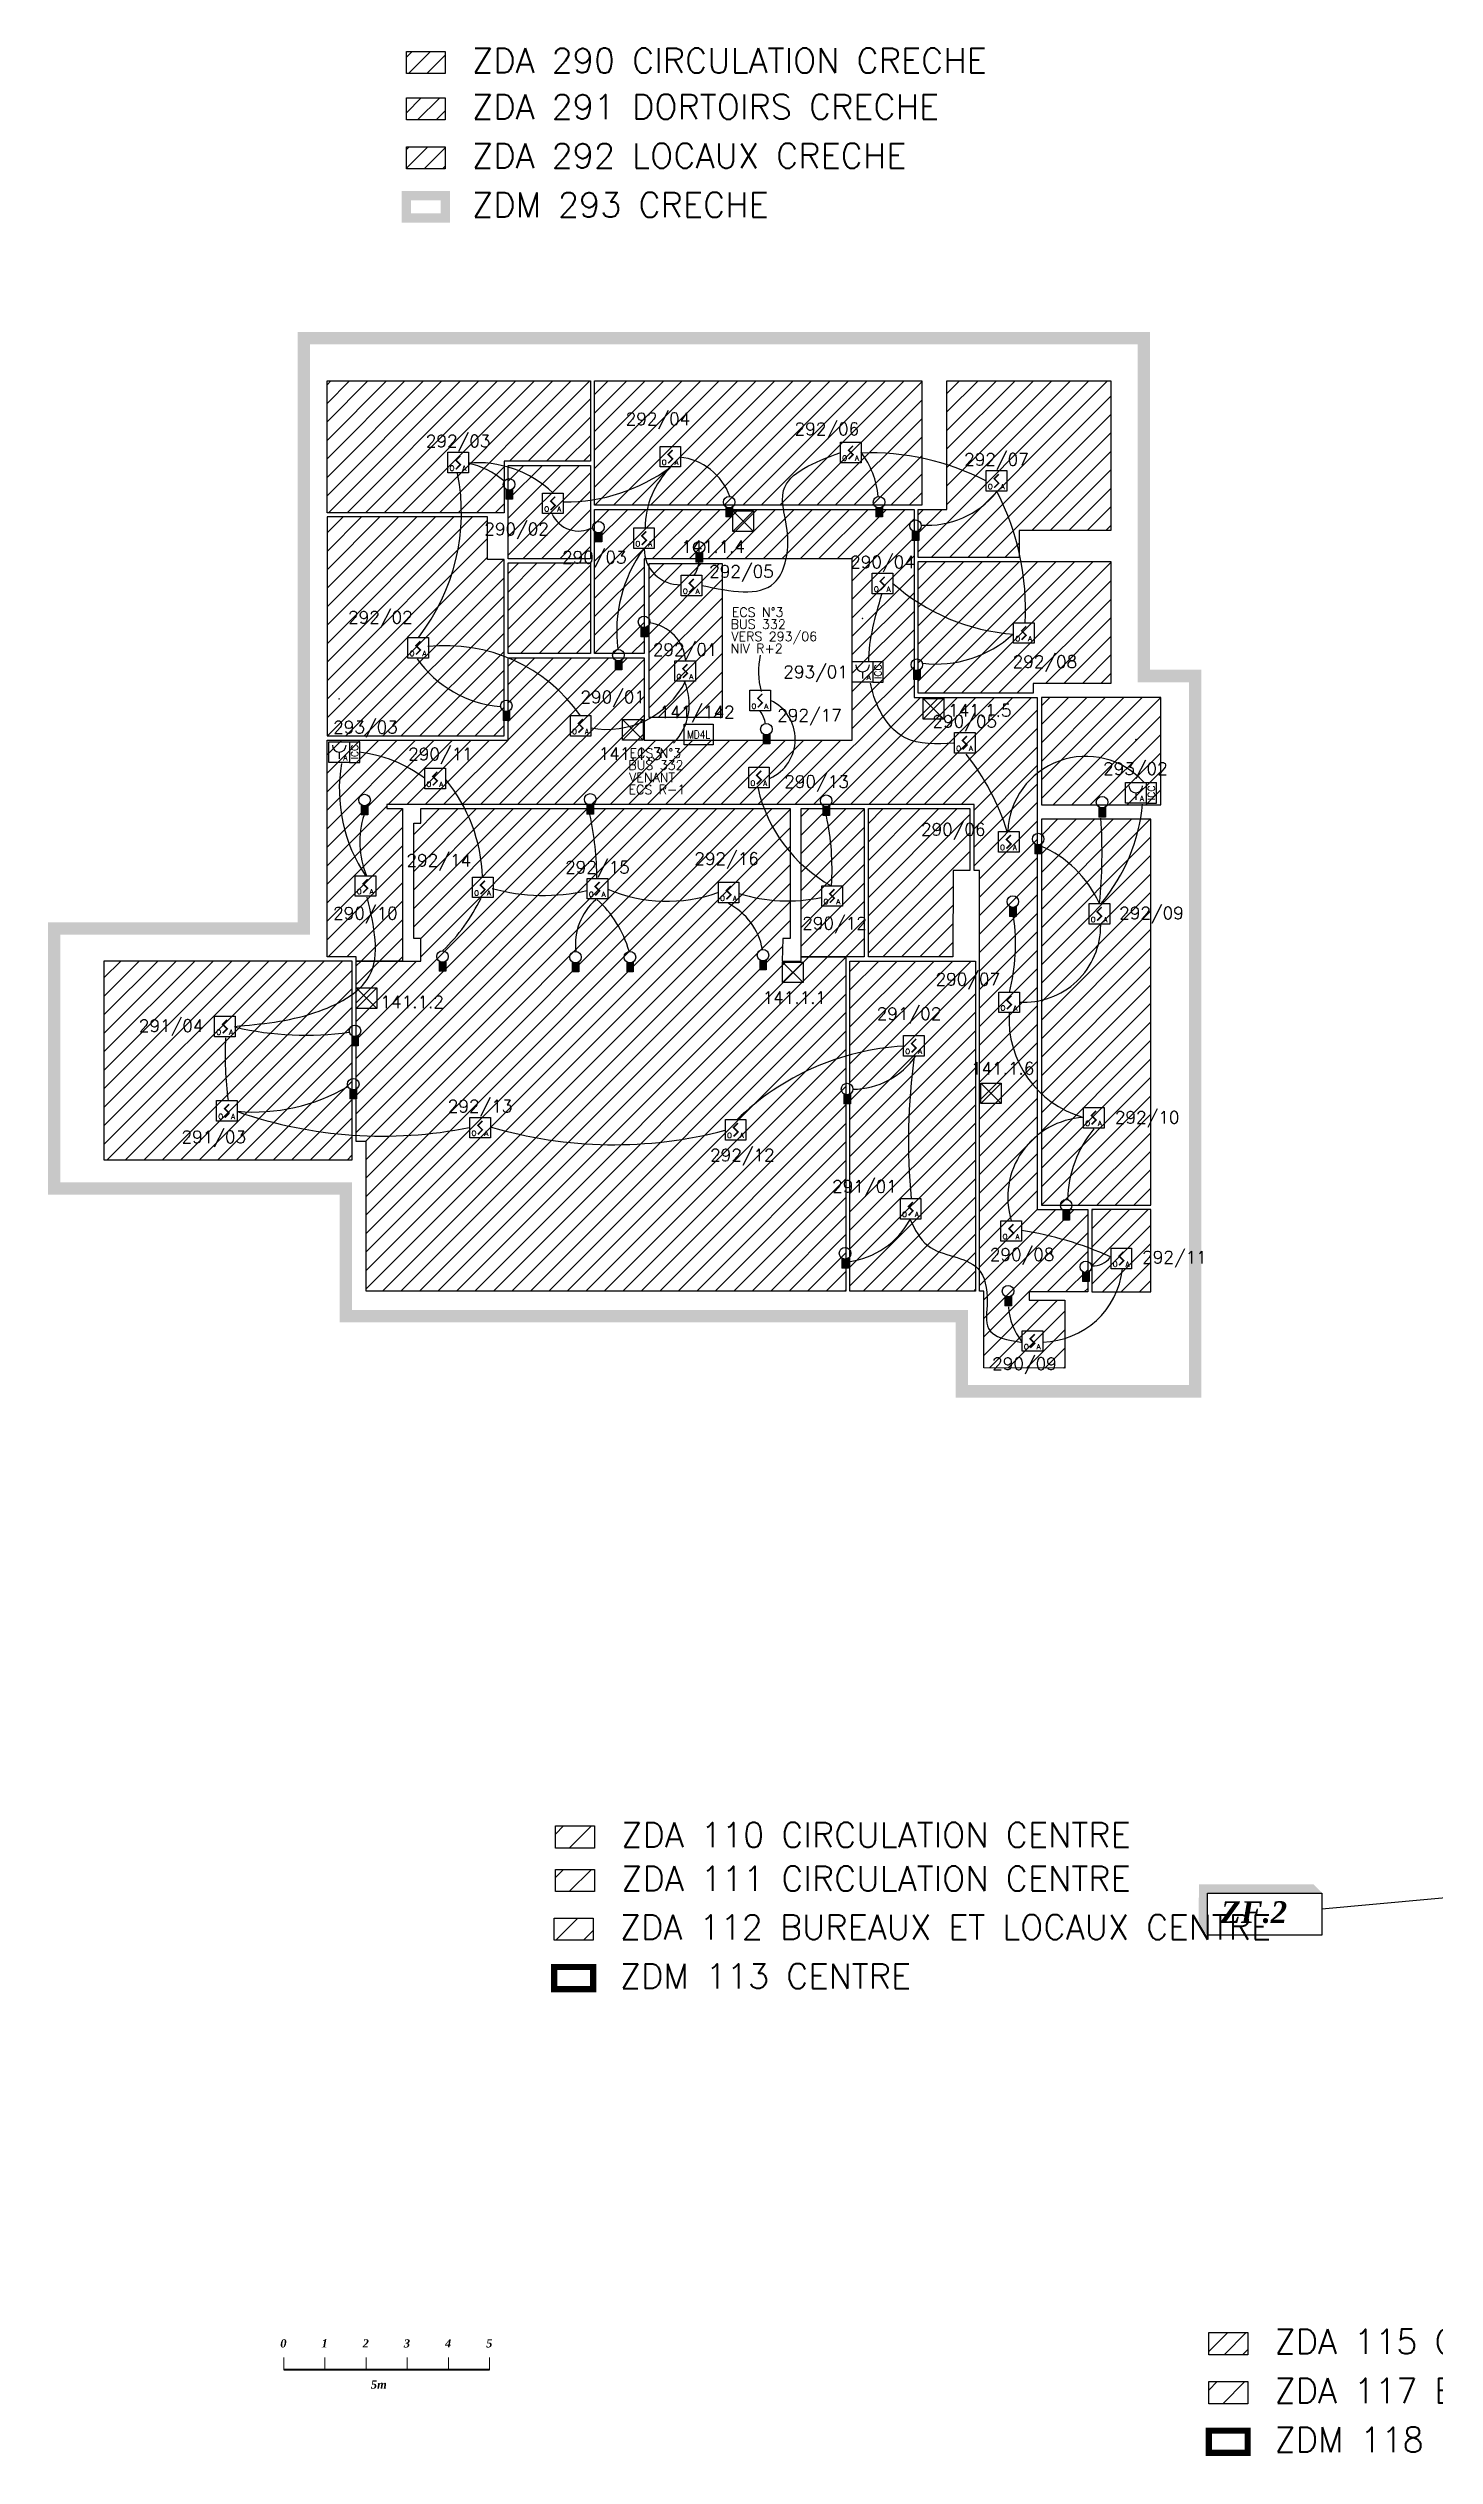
# Model space of a CAD drawing. Header units: millimetres. Extents: x 122 to 222, y 0 to 77.
# Drawn here: x 121.9 to 155.6, y 1.1 to 59.6 of the extents above; entities that cross this region are included whole.
import ezdxf
from ezdxf.enums import TextEntityAlignment as Align

# ---------------------------------------------------------------- set-up
doc = ezdxf.new("R2010")
doc.units = ezdxf.units.MM
doc.linetypes.add('CONTINU', pattern=[0])
for name, color, linetype in [('ATEIS MISE EN SECURITE', 7, 'Continuous'), ('ATEIS ZONES MES', 7, 'Continuous'), ('JCC-ADRESSAGE', 6, 'Continuous'), ('JCC-ALARME GENERALE SELECTIVE', 3, 'Continuous'), ('JCC-DECLENCHEUR MANUEL AVEC ISOLATEUR', 5, 'Continuous'), ('JCC-FILERIE SDI', 6, 'Continuous'), ('JCC-INDICATEUR ACTION', 1, 'Continuous'), ('JCC-LOCAUX', 4, 'Continuous'), ('JCC-OPTIQUE_A', 1, 'Continuous'), ('JCC-UAE-SDI', 7, 'Continuous'), ('JCC-ZONING ZDA-ZDM', 5, 'Continuous')]:
    doc.layers.add(name, color=color, linetype=linetype)
doc.styles.add('LOCAUX', font='romans.shx', dxfattribs={"width": 0.75})
doc.styles.add('ROMANC9', font='')
doc.styles.get("Standard").update_dxf_attribs({"font": 'romans.shx'})
doc.styles.add('TEXTE', font='romans.shx')
doc.styles.get('ROMANC9').set_extended_font_data('Times New Roman', italic=True, bold=True)
pattern_1 = [(45, (13.6189, -6.02687), (-0.2245064, 0.2245064), [])]
pattern_2 = [(45, (11.3929, -45.71393), (-0.2245064, 0.2245064), [])]

# ---------------------------------------------------------------- blocks, each defined once
blk = doc.blocks.new('ECHELLE')
at = {"linetype": 'Continuous', "lineweight": 20}
for p, q in [((0, 3), (0, 0)), ((10, 0), (10, 3)), ((20, 0), (20, 3)), ((30, 0), (30, 3)), ((40, 0), (40, 3)), ((50, 0), (50, 3))]:
    blk.add_line(p, q, dxfattribs=at)
at = {"linetype": 'Continuous', "lineweight": 20, "const_width": 0.5, "flags": 128}
blk.add_lwpolyline([(0, 0), (50, 0)], dxfattribs=at)
at = {"linetype": 'Continuous', "style": 'ROMANC9'}
for s, p in [('0', (-0.83, 5.42)), ('1', (9.17, 5.42)), ('2', (19.17, 5.42)), ('3', (29.17, 5.42)), ('4', (39.17, 5.42)), ('5', (49.17, 5.42)), ('5m', (21.17, -4.58))]:
    blk.add_text(s, height=2, dxfattribs=at).set_placement(p)
blk = doc.blocks.new('optique_a')
at = {"layer": 'JCC-OPTIQUE_A', "color": 0}
blk.add_lwpolyline([(-2.5, 2.5), (2.5, 2.5), (2.5, -2.5), (-2.5, -2.5)], close=True, dxfattribs=at)
at = {"layer": 'JCC-OPTIQUE_A', "color": 0, "const_width": 0.385}
blk.add_lwpolyline([(0.54, 1.63), (-0.54, 0.54), (0.54, -0.54), (-0.54, -1.63)], dxfattribs=at)
at = {"layer": 'JCC-ADRESSAGE', "style": 'TEXTE'}
blk.add_attdef('ADRESSE', text='', height=3, dxfattribs=at).set_placement((0, 5), align=Align.MIDDLE)
at = {"layer": 'JCC-LOCAUX', "style": 'LOCAUX', "width": 0.85, "flags": 8}
for p in [(0, 13.75), (0, 11.25), (0, 8.75)]:
    blk.add_attdef('PIECE', text='', height=1.75, dxfattribs=at).set_placement(p, align=Align.MIDDLE)
at = {"layer": 'JCC-OPTIQUE_A', "color": 0}
for s, p in [('O', (-1.5, -2)), ('A', (1.5, -2))]:
    blk.add_text(s, height=1.25, dxfattribs=at).set_placement(p, align=Align.CENTER)
blk = doc.blocks.new('indicateur action')
at = {"layer": 'JCC-INDICATEUR ACTION'}
blk.add_hatch(color=0, dxfattribs=at).paths.add_polyline_path([(0.8, -0.05, -0.315344), (-0.8, -0.05), (-0.8, -2.5), (0.8, -2.5)])
at = {"layer": 'JCC-INDICATEUR ACTION', "color": 0}
for p, q in [((-0.8, -0.05), (-0.8, -2.5)), ((0.8, -2.5), (-0.8, -2.5)), ((0.8, -0.05), (0.8, -2.5))]:
    blk.add_line(p, q, dxfattribs=at)
blk.add_circle((0, 1.1), 1.4, dxfattribs=at)
at = {"layer": 'JCC-ADRESSAGE', "style": 'TEXTE'}
blk.add_attdef('ADRESSE', text='', height=3, dxfattribs=at).set_placement((0, 5), align=Align.MIDDLE)
at = {"layer": 'JCC-LOCAUX', "lineweight": 0, "style": 'LOCAUX', "width": 0.75, "flags": 8}
for p in [(0, 13.75), (0, 11.25), (0, 8.75)]:
    blk.add_attdef('PIECE', text='', height=1.75, dxfattribs=at).set_placement(p, align=Align.MIDDLE)
blk = doc.blocks.new('déclencheur manuel avec isolateur')
at = {"layer": 'JCC-DECLENCHEUR MANUEL AVEC ISOLATEUR', "color": 0}
for p, q in [((2.5, 2.5), (5.02, 2.5)), ((5.02, -2.5), (5.02, 2.5)), ((0, 0), (0, -1.66)), ((2.5, -2.5), (5.02, -2.5))]:
    blk.add_line(p, q, dxfattribs=at)
blk.add_lwpolyline([(-2.5, 2.5), (2.5, 2.5), (2.5, -2.5), (-2.5, -2.5)], close=True, dxfattribs=at)
blk.add_arc((0, 1.66), 1.66, 180, 0, dxfattribs=at)
at = {"layer": 'JCC-ADRESSAGE', "style": 'TEXTE'}
blk.add_attdef('ADRESSE', text='', height=3, dxfattribs=at).set_placement((0, 5), align=Align.MIDDLE)
at = {"layer": 'JCC-DECLENCHEUR MANUEL AVEC ISOLATEUR', "color": 0}
blk.add_text('ICC', height=1.668, rotation=90, dxfattribs=at).set_placement((3.76, 0), align=Align.MIDDLE_CENTER)
blk.add_text('A', height=1.25, dxfattribs=at).set_placement((1.5, -2), align=Align.CENTER)
at = {"layer": 'JCC-LOCAUX', "style": 'LOCAUX', "width": 0.85, "flags": 8}
for p in [(0, 13.75), (0, 11.25), (0, 8.75)]:
    blk.add_attdef('PIECE', text='', height=1.75, dxfattribs=at).set_placement(p, align=Align.MIDDLE)
blk = doc.blocks.new('alarme générale selective')
at = {"layer": 'JCC-ALARME GENERALE SELECTIVE', "color": 0}
for p, q in [((2.5, -2.5), (-2.5, 2.5)), ((-2.5, -2.5), (2.5, 2.5))]:
    blk.add_line(p, q, dxfattribs=at)
blk.add_lwpolyline([(-2.5, 2.5), (2.5, 2.5), (2.5, -2.5), (-2.5, -2.5)], close=True, dxfattribs=at)
at = {"layer": 'JCC-ADRESSAGE', "style": 'TEXTE'}
blk.add_attdef('ADRESSE', text='', height=3, dxfattribs=at).set_placement((0, 5), align=Align.MIDDLE)
at = {"layer": 'JCC-LOCAUX', "style": 'LOCAUX', "width": 0.85, "flags": 8}
for p in [(0, 13.75), (0, 11.25), (0, 8.75)]:
    blk.add_attdef('PIECE', text='', height=1.75, dxfattribs=at).set_placement(p, align=Align.MIDDLE)
blk = doc.blocks.new('A$C25E82A9F')
at = {"color": 1}
for p, q in [((0, 0.5), (0.7, 0.5)), ((0, 0), (0, 0.5)), ((0.7, 0.5), (0.7, 0)), ((0.7, 0), (0, 0))]:
    blk.add_line(p, q, dxfattribs=at)
at = {"color": 1, "width": 0.8}
blk.add_text('MD4L', height=0.2, dxfattribs=at).set_placement((0.35, 0.25), align=Align.MIDDLE_CENTER)

msp = doc.modelspace()

# ---------------------------------------------------------------- hatches: boundary and pattern name
at = {"layer": 'JCC-ZONING ZDA-ZDM', "true_color": 0x991b1e}
h = msp.add_hatch(dxfattribs=at)
h.set_pattern_fill('ANSI31', color=244, scale=0.1)
h.set_pattern_definition(pattern_1)
h.paths.add_polyline_path([(130.632, 59.489), (131.578, 59.489), (131.578, 58.951), (130.632, 58.951)])
at = {"layer": 'JCC-ZONING ZDA-ZDM', "true_color": 0xffa912}
h = msp.add_hatch(dxfattribs=at)
h.set_pattern_fill('ANSI31', color=40, scale=0.1, style=0)
h.set_pattern_definition(pattern_1)
h.paths.add_polyline_path([(130.632, 58.365), (131.578, 58.365), (131.578, 57.828), (130.632, 57.828)])
at = {"layer": 'JCC-ZONING ZDA-ZDM', "true_color": 0xc8c92d}
h = msp.add_hatch(dxfattribs=at)
h.set_pattern_fill('ANSI31', color=52, scale=0.1)
h.set_pattern_definition(pattern_1)
h.paths.add_polyline_path([(130.632, 57.175), (131.578, 57.175), (131.578, 56.638), (130.632, 56.638)])
h = msp.add_hatch(dxfattribs=at)
h.set_pattern_fill('ANSI31', color=52, scale=0.1)
h.set_pattern_definition(pattern_2)
edge = h.paths.add_edge_path()
edge.add_line((128.705, 51.489), (135.105, 51.489))
edge.add_line((135.105, 51.489), (135.105, 49.539))
edge.add_line((135.105, 49.539), (133.005, 49.539))
edge.add_line((133.005, 49.539), (133.005, 48.289))
edge.add_line((133.005, 48.289), (128.705, 48.289))
edge.add_line((128.705, 48.289), (128.705, 51.489))
h = msp.add_hatch(dxfattribs=at)
h.set_pattern_fill('ANSI31', color=52, scale=0.1)
h.set_pattern_definition(pattern_2)
h.paths.add_polyline_path([(141.855, 37.504), (141.855, 41.104), (144.319, 41.104), (144.319, 39.604), (143.91, 39.604), (143.901, 37.504)])
h.paths.add_polyline_path([(147.28, 29.37), (148.715, 29.37), (148.715, 31.374), (147.28, 31.374)])
h.paths.add_polyline_path([(148.715, 40.849), (146.055, 40.849), (146.055, 31.474), (148.715, 31.474)])
h.paths.add_polyline_path([(148.955, 43.804), (146.055, 43.804), (146.055, 41.194), (148.955, 41.194)])
h.paths.add_polyline_path([(147.743, 47.854), (145.513, 47.854), (145.513, 47.204), (143.063, 47.204), (143.063, 48.369), (143.763, 48.369), (143.763, 51.489), (147.743, 51.489)])
edge = h.paths.add_edge_path()
edge.add_line((147.743, 44.144), (145.855, 44.144))
edge.add_line((145.855, 44.144), (145.855, 43.904))
edge.add_line((145.855, 43.904), (143.063, 43.904))
edge.add_line((143.063, 43.904), (143.063, 47.104))
edge.add_line((143.063, 47.104), (147.743, 47.104))
edge = h.paths.add_edge_path(flags=17)
edge.add_line((147.743, 47.104), (147.743, 44.144))
h.paths.add_polyline_path([(135.205, 51.489), (143.15, 51.489), (143.15, 48.469), (135.205, 48.469)])
h.paths.add_polyline_path([(129.655, 29.39), (129.655, 33.019), (129.415, 33.019), (129.415, 37.404), (130.985, 37.404), (130.985, 37.954), (130.81, 37.954), (130.81, 40.754), (130.985, 40.754), (130.985, 41.104), (139.95, 41.104), (139.95, 37.954), (139.775, 37.954), (139.758, 37.404), (140.225, 37.404), (140.225, 37.504), (141.305, 37.504), (141.305, 29.39)])
at = {"layer": 'JCC-ZONING ZDA-ZDM', "true_color": 0x991b1e}
h = msp.add_hatch(dxfattribs=at)
h.set_pattern_fill('ANSI31', color=244, scale=0.1)
h.set_pattern_definition(pattern_2)
h.paths.add_polyline_path([(133.105, 49.439), (135.105, 49.439), (135.105, 47.169), (133.105, 47.169)])
h = msp.add_hatch(dxfattribs=at)
h.set_pattern_fill('ANSI31', color=244, scale=0.1)
h.set_pattern_definition(pattern_2)
h.paths.add_polyline_path([(128.705, 37.504), (128.705, 42.769), (133.105, 42.769), (133.105, 44.769), (136.405, 44.769), (136.405, 42.769), (141.463, 42.769), (141.463, 47.169), (136.405, 47.169), (136.405, 44.869), (135.205, 44.869), (135.205, 48.369), (142.963, 48.369), (142.963, 43.804), (145.955, 43.804), (145.955, 31.374), (147.18, 31.374), (147.18, 29.37), (145.755, 29.37), (145.755, 29.17), (146.624, 29.17), (146.624, 27.52), (144.655, 27.525), (144.655, 29.39), (144.555, 29.39), (144.555, 39.604), (144.419, 39.604), (144.419, 41.204), (130.155, 41.204), (130.155, 41.104), (130.535, 41.104), (130.535, 37.404), (129.415, 37.404), (129.415, 37.504)])
h.paths.add_polyline_path([(141.755, 37.504), (140.225, 37.504), (140.225, 41.104), (141.755, 41.104)], flags=17)
at = {"layer": 'JCC-ZONING ZDA-ZDM', "true_color": 0xc8c92d}
h = msp.add_hatch(dxfattribs=at)
h.set_pattern_fill('ANSI31', color=52, scale=0.1)
h.set_pattern_definition(pattern_2)
h.paths.add_polyline_path([(128.705, 42.869), (133.005, 42.869), (133.005, 47.157), (132.605, 47.157), (132.605, 48.189), (128.705, 48.189)])
h = msp.add_hatch(dxfattribs=at)
h.set_pattern_fill('ANSI31', color=52, scale=0.1)
h.set_pattern_definition(pattern_2)
h.paths.add_polyline_path([(133.105, 47.069), (135.105, 47.069), (135.105, 44.869), (133.105, 44.869)])
h = msp.add_hatch(dxfattribs=at)
h.set_pattern_fill('ANSI31', color=52, scale=0.1)
h.set_pattern_definition([(45, (156.02817, -0.7135), (-0.2245064, 0.2245064), [])])
h.paths.add_polyline_path([(138.307, 43.324), (138.307, 47.046), (136.522, 47.046), (136.522, 43.324)])
at = {"layer": 'JCC-ZONING ZDA-ZDM', "true_color": 0xffa912}
h = msp.add_hatch(dxfattribs=at)
h.set_pattern_fill('ANSI31', color=40, scale=0.1, style=0)
h.set_pattern_definition(pattern_2)
h.paths.add_polyline_path([(129.315, 37.404), (123.285, 37.404), (123.285, 32.579), (129.315, 32.579)])
h = msp.add_hatch(dxfattribs=at)
h.set_pattern_fill('ANSI31', color=40, scale=0.1, style=0)
h.set_pattern_definition(pattern_2)
h.paths.add_polyline_path([(141.405, 37.404), (144.455, 37.404), (144.455, 29.39), (141.405, 29.39)])
at = {"layer": 'JCC-ZONING ZDA-ZDM'}
h = msp.add_hatch(dxfattribs=at)
h.set_pattern_fill('ANSI31', color=31, scale=0.15, style=0)
h.set_pattern_definition([(45, (134.16096, 0.623), (-0.33676, 0.33676), [])])
h.paths.add_polyline_path([(134.255, 16.405), (135.201, 16.405), (135.201, 15.868), (134.255, 15.868)])
h = msp.add_hatch(dxfattribs=at)
h.set_pattern_fill('ANSI31', color=4, scale=0.15, style=0)
h.set_pattern_definition([(45, (134.16096, -0.43646), (-0.33676, 0.33676), [])])
h.paths.add_polyline_path([(134.255, 15.346), (135.201, 15.346), (135.201, 14.809), (134.255, 14.809)])
h = msp.add_hatch(dxfattribs=at)
h.set_pattern_fill('ANSI31', color=201, scale=0.15, style=0)
h.set_pattern_definition([(45, (134.8651, 0.7652), (-0.33676, 0.33676), [])])
h.paths.add_polyline_path([(134.222, 14.167), (135.168, 14.167), (135.168, 13.63), (134.222, 13.63)])
h = msp.add_hatch(dxfattribs=at)
h.set_pattern_fill('ANSI31', color=230, scale=0.1, style=0)
h.set_pattern_definition([(45, (133.64858, 4.6797), (-0.2245064, 0.2245064), [])])
h.paths.add_polyline_path([(150.121, 4.102), (151.067, 4.102), (151.067, 3.565), (150.121, 3.565)])
h = msp.add_hatch(dxfattribs=at)
h.set_pattern_fill('ANSI31', color=3, scale=0.15, style=0)
h.set_pattern_definition([(45, (105.53136, -32.4536), (-0.3367596, 0.3367596), [])])
h.paths.add_polyline_path([(150.121, 2.912), (151.067, 2.912), (151.067, 2.375), (150.121, 2.375)])

# ---------------------------------------------------------------- linework, layer by layer
at = {"layer": 'ATEIS ZONES MES', "color": 5}
msp.add_line((152.869, 14.393), (174.443, 16.373), dxfattribs=at)
at = {"layer": 'ATEIS ZONES MES', "color": 5, "linetype": 'CONTINU'}
msp.add_lwpolyline([(150.089, 13.751), (150.09, 14.775), (152.869, 14.774), (152.869, 13.75)], close=True, dxfattribs=at)
for points in [[(149.88, 14.99), (149.879, 13.961), (150.09, 14.78)], [(149.879, 13.961), (150.089, 13.751), (150.09, 14.78)], [(152.659, 14.989), (149.88, 14.99), (150.09, 14.78)], [(150.09, 14.78), (152.869, 14.779), (152.659, 14.989)]]:
    msp.add_solid(points, dxfattribs=at)
at = {"layer": 'JCC-OPTIQUE_A', "color": 5, "linetype": 'CONTINU'}
for centre, radius, start, end in [((141.932, 43.737), 6.004, 62.51593, 92.44469), ((140.033, 48.499), 2.068, 5.13307, 37.34332), ((127.046, 48.292), 4.923, 322.10851, 11.08708), ((132.346, 46.818), 2.687, 46.63855, 94.60011), ((131.767, 47.656), 1.868, 48.86398, 78.59369), ((134.484, 52.856), 4.305, 269.73639, 306.40509), ((138.48, 47.921), 2.05, 134.23104, 180.03425), ((137.125, 48.202), 1.445, 19.49312, 84.19104), ((143.276, 50.169), 2.185, 266.18737, 320.80193), ((139.505, 45.96), 6.165, 356.72846, 27.21927), ((139.188, 45.394), 3.448, 144.27923, 186.93724), ((137.272, 47.403), 0.862, 179.33893, 271.3903), ((145.722, 50.253), 4.923, 228.23846, 266.08847), ((136.415, 44.615), 1.006, 4.40673, 83.00246), ((131.588, 41.066), 3.996, 34.99246, 96.27436), ((143.506, 47.356), 2.741, 263.0141, 312.68641), ((133.146, 46.33), 2.755, 215.15119, 265.14342), ((141.059, 44.434), 1.875, 167.87382, 194.90483), ((135.497, 45.184), 2.157, 259.47604, 332.78358), ((136.144, 43.639), 1.36, 316.09585, 24.06812), ((138.768, 43.098), 0.587, 5.89083, 39.37951), ((139.037, 42.789), 1.041, 294.41957, 64.94334), ((132.809, 41.58), 3.806, 170.5998, 213.72781), ((129.1, 39.187), 3.31, 53.37193, 83.31673), ((139.565, 38.758), 5.937, 17.48658, 38.19718), ((147.135, 40.474), 1.899, 42.15527, 177.60804), ((128.492, 39.288), 3.996, 2.25273, 39.16666), ((142.693, 42.393), 3.609, 192.75291, 241.1097), ((131.626, 40.295), 2.127, 161.95016, 202.79243), ((127.575, 39.372), 7.684, 0.20831, 11.96545), ((135.002, 39.651), 5.969, 356.04932, 12.32679), ((144.153, 41.615), 4.377, 320.17679, 354.73076), ((135.643, 40.017), 11.886, 354.15821, 4.1303), ((144.976, 37.68), 2.73, 24.62575, 67.10236), ((128.391, 40.912), 4.513, 313.82089, 333.98072), ((133.966, 43.645), 4.649, 254.39912, 283.09386), ((136.167, 37.816), 1.426, 130.92104, 186.97509), ((133.488, 36.925), 2.652, 15.70466, 48.1343), ((136.969, 42.542), 3.687, 246.96157, 289.43315), ((137.727, 37.396), 1.581, 10.62835, 62.47056), ((139.886, 42.737), 3.875, 252.34202, 282.23808), ((140.805, 37.812), 4.624, 345.30567, 8.29443), ((145.635, 38.266), 1.862, 266.35694, 0.48692), ((128.202, 43.351), 7.748, 257.16826, 277.72707), ((147.74, 35.99), 2.471, 176.62425, 253.81417), ((134.977, 35.139), 8.746, 177.35512, 187.355), ((143.077, 29.03), 6.32, 93.43617, 134.31912), ((141.465, 36.153), 1.862, 270.37531, 325.77407), ((157.203, 33.061), 14.377, 171.89382, 185.67399), ((126.923, 38.291), 4.553, 265.0829, 300.04972), ((130.056, 43.889), 10.736, 250.84517, 281.30683), ((135.67, 43.526), 10.582, 253.5049, 284.82055), ((147.183, 31.664), 1.943, 93.27467, 197.02197), ((149.521, 31.532), 2.834, 140.72568, 178.28535), ((141.121, 32.071), 1.983, 277.39479, 331.64516), ((144.311, 22.627), 8.331, 65.76724, 81.26643), ((146.047, 30.14), 1.987, 271.17317, 353.9449), ((147.284, 30.584), 0.584, 270.18712, 319.66775), ((146.8, 29.117), 1.55, 184.02721, 218.2512)]:
    msp.add_arc(centre, radius, start, end, dxfattribs=at)
at = {"layer": 'JCC-OPTIQUE_A', "linetype": 'CONTINU'}
for centre, radius, start, end in [((134.82, 48.553), 0.709, 204.72481, 297.70169), ((137.067, 47.161), 0.678, 323.91199, 352.45557)]:
    msp.add_arc(centre, radius, start, end, dxfattribs=at)
at = {"layer": 'JCC-OPTIQUE_A', "color": 5, "linetype": 'CONTINU'}
for points in [[(137.818, 46.521), (139.567, 46.586), (139.894, 47.703), (139.794, 48.831), (141.16, 49.745)], [(126.461, 35.818), (128.412, 36.152), (129.729, 37.035), (129.679, 38.951)], [(142.867, 31.132), (143.296, 30.495), (144.509, 29.941), (144.739, 29.136), (144.77, 28.478), (145.597, 28.144)]]:
    msp.add_spline(points, degree=3, dxfattribs=at)
msp.add_open_spline([(141.861, 44.676), (141.867, 45.225), (142.024, 45.766), (142.18, 46.308)], degree=3, dxfattribs=at)
msp.add_open_spline([(143.925, 42.695), (143.504, 42.672), (142.571, 42.622), (142.029, 43.572), (141.913, 44.105), (141.905, 44.152)], degree=3, knots=[0, 0, 0, 0, 1.183885, 2.625864, 2.764227, 2.764227, 2.764227, 2.764227], dxfattribs=at)
at = {"layer": 'JCC-ZONING ZDA-ZDM', "color": 244, "true_color": 0x991b1e}
for points in [[(130.632, 59.489), (131.578, 59.489), (131.578, 58.951), (130.632, 58.951)], [(133.105, 49.439), (135.105, 49.439), (135.105, 47.169), (133.105, 47.169)], [(141.755, 37.504), (140.225, 37.504), (140.225, 41.104), (141.755, 41.104)]]:
    msp.add_lwpolyline(points, close=True, dxfattribs=at)
at = {"layer": 'JCC-ZONING ZDA-ZDM', "color": 40}
for points in [[(130.632, 58.365), (131.578, 58.365), (131.578, 57.828), (130.632, 57.828)], [(129.315, 37.404), (123.285, 37.404), (123.285, 32.579), (129.315, 32.579)], [(141.405, 37.404), (144.455, 37.404), (144.455, 29.39), (141.405, 29.39)]]:
    msp.add_lwpolyline(points, close=True, dxfattribs=at)
at = {"layer": 'JCC-ZONING ZDA-ZDM', "color": 52, "true_color": 0xc8c92d}
for points in [[(130.632, 57.175), (131.578, 57.175), (131.578, 56.638), (130.632, 56.638)], [(135.205, 51.489), (143.15, 51.489), (143.15, 48.469), (135.205, 48.469)], [(133.105, 47.069), (135.105, 47.069), (135.105, 44.869), (133.105, 44.869)], [(148.955, 43.804), (146.055, 43.804), (146.055, 41.194), (148.955, 41.194)], [(148.715, 40.849), (146.055, 40.849), (146.055, 31.474), (148.715, 31.474)], [(147.28, 29.37), (148.715, 29.37), (148.715, 31.374), (147.28, 31.374)]]:
    msp.add_lwpolyline(points, close=True, dxfattribs=at)
at = {"layer": 'JCC-ZONING ZDA-ZDM', "color": 152, "true_color": 0x2776bb, "const_width": 0.225}
msp.add_lwpolyline([(130.632, 55.985), (131.578, 55.985), (131.578, 55.447), (130.632, 55.447)], close=True, dxfattribs=at)
at = {"layer": 'JCC-ZONING ZDA-ZDM', "color": 152, "true_color": 0x2776bb, "const_width": 0.3}
msp.add_lwpolyline([(122.849, 31.883), (129.164, 31.883), (129.164, 28.778), (144.125, 28.778), (144.125, 26.956), (149.791, 26.956), (149.791, 44.325), (148.547, 44.325), (148.547, 52.531), (128.142, 52.531), (128.142, 38.194), (122.081, 38.194), (122.081, 31.883), (122.849, 31.883)], dxfattribs=at)
at = {"layer": 'JCC-ZONING ZDA-ZDM', "color": 52, "true_color": 0xc8c92d}
for points in [[(128.705, 51.489), (135.105, 51.489), (135.105, 49.539), (133.005, 49.539), (133.005, 48.289), (128.705, 48.289), (128.705, 51.489)], [(147.743, 47.854), (145.513, 47.854), (145.513, 47.204), (143.063, 47.204), (143.063, 48.369), (143.763, 48.369), (143.763, 51.489), (147.743, 51.489), (147.743, 47.854)], [(128.705, 42.869), (133.005, 42.869), (133.005, 47.157), (132.605, 47.157), (132.605, 48.189), (128.705, 48.189), (128.705, 42.869)], [(138.307, 43.324), (138.307, 47.046), (136.522, 47.046), (136.522, 43.324), (138.307, 43.324)], [(147.743, 44.144), (145.855, 44.144), (145.855, 43.904), (143.063, 43.904), (143.063, 47.104), (147.743, 47.104)], [(147.743, 47.104), (147.743, 44.144)], [(129.655, 29.39), (129.655, 33.019), (129.415, 33.019), (129.415, 37.404), (130.985, 37.404), (130.985, 37.954), (130.81, 37.954), (130.81, 40.754), (130.985, 40.754), (130.985, 41.104), (139.95, 41.104), (139.95, 37.954), (139.775, 37.954), (139.758, 37.404), (140.225, 37.404), (140.225, 37.504), (141.305, 37.504), (141.305, 29.39), (129.655, 29.39)], [(141.855, 37.504), (141.855, 41.104), (144.319, 41.104), (144.319, 39.604), (143.91, 39.604), (143.901, 37.504), (141.855, 37.504)]]:
    msp.add_lwpolyline(points, dxfattribs=at)
at = {"layer": 'JCC-ZONING ZDA-ZDM', "color": 244, "true_color": 0x991b1e}
msp.add_lwpolyline([(128.705, 37.504), (128.705, 42.769), (133.105, 42.769), (133.105, 44.769), (136.405, 44.769), (136.405, 42.769), (141.463, 42.769), (141.463, 47.169), (136.405, 47.169), (136.405, 44.869), (135.205, 44.869), (135.205, 48.369), (142.963, 48.369), (142.963, 43.804), (145.955, 43.804), (145.955, 31.374), (147.18, 31.374), (147.18, 29.37), (145.755, 29.37), (145.755, 29.17), (146.624, 29.17), (146.624, 27.52), (144.655, 27.525), (144.655, 29.39), (144.555, 29.39), (144.555, 39.604), (144.419, 39.604), (144.419, 41.204), (130.155, 41.204), (130.155, 41.104), (130.535, 41.104), (130.535, 37.404), (129.415, 37.404), (129.415, 37.504), (128.705, 37.504)], dxfattribs=at)
at = {"layer": 'JCC-ZONING ZDA-ZDM', "color": 31}
msp.add_lwpolyline([(134.255, 16.405), (135.201, 16.405), (135.201, 15.868), (134.255, 15.868)], close=True, dxfattribs=at)
at = {"layer": 'JCC-ZONING ZDA-ZDM', "color": 4}
msp.add_lwpolyline([(134.255, 15.346), (135.201, 15.346), (135.201, 14.809), (134.255, 14.809)], close=True, dxfattribs=at)
at = {"layer": 'JCC-ZONING ZDA-ZDM', "color": 201}
msp.add_lwpolyline([(134.222, 14.167), (135.168, 14.167), (135.168, 13.63), (134.222, 13.63)], close=True, dxfattribs=at)
at = {"layer": 'JCC-ZONING ZDA-ZDM', "color": 1, "const_width": 0.15}
msp.add_lwpolyline([(134.222, 12.977), (135.168, 12.977), (135.168, 12.439), (134.222, 12.439)], close=True, dxfattribs=at)
at = {"layer": 'JCC-ZONING ZDA-ZDM', "color": 230}
msp.add_lwpolyline([(150.121, 4.102), (151.067, 4.102), (151.067, 3.565), (150.121, 3.565)], close=True, dxfattribs=at)
at = {"layer": 'JCC-ZONING ZDA-ZDM', "color": 3}
msp.add_lwpolyline([(150.121, 2.912), (151.067, 2.912), (151.067, 2.375), (150.121, 2.375)], close=True, dxfattribs=at)
at = {"layer": 'JCC-ZONING ZDA-ZDM', "color": 4, "const_width": 0.15}
msp.add_lwpolyline([(150.121, 1.722), (151.067, 1.722), (151.067, 1.184), (150.121, 1.184)], close=True, dxfattribs=at)

# ---------------------------------------------------------------- block references
at = {"xscale": 0.1, "yscale": 0.1, "zscale": 0.1}
msp.add_blockref('ECHELLE', (127.653, 3.199), dxfattribs=at)
at = {"layer": 'ATEIS MISE EN SECURITE', "color": 0, "linetype": 'ByBlock'}
msp.add_blockref('A$C25E82A9F', (137.38, 42.655), dxfattribs=at)
at = {"layer": 'JCC-ALARME GENERALE SELECTIVE', "lineweight": 0}
ref = msp.add_blockref('alarme générale selective', (138.814, 48.087), dxfattribs=dict(at, xscale=0.1000000000000014, yscale=0.1000000000000014))
ref.add_attrib('ADRESSE', '141.1.4', dxfattribs={"layer": 'JCC-ADRESSAGE', "height": 0.3, "style": 'TEXTE'}).set_placement((138.085, 47.468), align=Align.MIDDLE)
ref = msp.add_blockref('alarme générale selective', (136.135, 43.019), dxfattribs=dict(at, xscale=0.1000000000000014, yscale=0.1000000000000014))
ref.add_attrib('ADRESSE', '141.1.3', dxfattribs={"layer": 'JCC-ADRESSAGE', "height": 0.3, "style": 'TEXTE'}).set_placement((136.071, 42.44), align=Align.MIDDLE)
ref = msp.add_blockref('alarme générale selective', (143.437, 43.526), dxfattribs=dict(at, xscale=0.1000000000000014, yscale=0.1000000000000014))
ref.add_attrib('ADRESSE', '141.1.5', dxfattribs={"layer": 'JCC-ADRESSAGE', "height": 0.3, "style": 'TEXTE'}).set_placement((144.558, 43.488), align=Align.MIDDLE)
ref = msp.add_blockref('alarme générale selective', (140.019, 37.129), dxfattribs=dict(at, xscale=0.1000000000000014, yscale=0.1000000000000014))
ref.add_attrib('ADRESSE', '141.1.1', dxfattribs={"layer": 'JCC-ADRESSAGE', "height": 0.3, "style": 'TEXTE'}).set_placement((140.054, 36.517), align=Align.MIDDLE)
ref = msp.add_blockref('alarme générale selective', (129.664, 36.5), dxfattribs=dict(at, xscale=0.1000000000000014, yscale=0.1000000000000014))
ref.add_attrib('ADRESSE', '141.1.2', dxfattribs={"layer": 'JCC-ADRESSAGE', "height": 0.3, "style": 'TEXTE'}).set_placement((130.774, 36.411), align=Align.MIDDLE)
ref = msp.add_blockref('alarme générale selective', (144.832, 34.192), dxfattribs=dict(at, xscale=0.1000000000000014, yscale=0.1000000000000014))
ref.add_attrib('ADRESSE', '141.1.6', dxfattribs={"layer": 'JCC-ADRESSAGE', "height": 0.3, "style": 'TEXTE'}).set_placement((145.115, 34.8), align=Align.MIDDLE)
at = {"layer": 'JCC-DECLENCHEUR MANUEL AVEC ISOLATEUR'}
ref = msp.add_blockref('déclencheur manuel avec isolateur', (141.712, 44.429), dxfattribs=dict(at, xscale=0.1000000000000014, yscale=0.1000000000000014))
ref.add_attrib('PIECE', '.', dxfattribs={"layer": 'JCC-LOCAUX', "height": 0.175, "style": 'LOCAUX', "width": 0.85, "flags": 8}).set_placement((141.712, 45.804), align=Align.MIDDLE)
ref.add_attrib('ADRESSE', '293/01', dxfattribs={"layer": 'JCC-ADRESSAGE', "height": 0.3, "style": 'TEXTE'}).set_placement((140.572, 44.403), align=Align.MIDDLE)
ref = msp.add_blockref('déclencheur manuel avec isolateur', (129, 42.477), dxfattribs=dict(at, xscale=0.1000000000000014, yscale=0.1000000000000014))
ref.add_attrib('PIECE', '.', dxfattribs={"layer": 'JCC-LOCAUX', "height": 0.175, "style": 'LOCAUX', "width": 0.85, "flags": 8}).set_placement((129, 43.852), align=Align.MIDDLE)
ref.add_attrib('ADRESSE', '293/03', dxfattribs={"layer": 'JCC-ADRESSAGE', "height": 0.3, "style": 'TEXTE'}).set_placement((129.639, 43.061), align=Align.MIDDLE)
ref = msp.add_blockref('déclencheur manuel avec isolateur', (148.349, 41.488), dxfattribs=dict(at, xscale=0.1000000000000014, yscale=0.1000000000000014))
ref.add_attrib('PIECE', '.', dxfattribs={"layer": 'JCC-LOCAUX', "height": 0.175, "style": 'LOCAUX', "width": 0.85, "flags": 8}).set_placement((148.349, 42.863), align=Align.MIDDLE)
ref.add_attrib('ADRESSE', '293/02', dxfattribs={"layer": 'JCC-ADRESSAGE', "height": 0.3, "style": 'TEXTE'}).set_placement((148.339, 42.055), align=Align.MIDDLE)
at = {"layer": 'JCC-INDICATEUR ACTION', "lineweight": 0, "xscale": 0.1000000000000014, "yscale": 0.1000000000000014}
for p in [(133.127, 48.868), (138.474, 48.436), (142.113, 48.436), (135.299, 47.829), (142.998, 47.864), (137.743, 47.339), (136.405, 45.529), (135.782, 44.722), (143.031, 44.489), (133.06, 43.491), (139.376, 42.924), (129.617, 41.204), (135.099, 41.22), (140.827, 41.187), (147.53, 41.15), (145.977, 40.256), (145.361, 38.737), (131.509, 37.405), (134.741, 37.388), (136.063, 37.388), (139.294, 37.437), (129.384, 35.599), (129.342, 34.306), (141.336, 34.187), (146.659, 31.364), (141.287, 30.198), (147.136, 29.87), (145.246, 29.279)]:
    msp.add_blockref('indicateur action', p, dxfattribs=at)
at = {"layer": 'JCC-OPTIQUE_A', "lineweight": 0}
ref = msp.add_blockref('optique_a', (137.044, 49.65), dxfattribs=dict(at, xscale=0.1000000000000014, yscale=0.1000000000000014))
ref.add_attrib('ADRESSE', '292/04', dxfattribs={"layer": 'JCC-ADRESSAGE', "height": 0.3, "style": 'TEXTE'}).set_placement((136.743, 50.546), align=Align.MIDDLE)
ref = msp.add_blockref('optique_a', (141.427, 49.752), dxfattribs=dict(at, xscale=0.1000000000000014, yscale=0.1000000000000014))
ref.add_attrib('ADRESSE', '292/06', dxfattribs={"layer": 'JCC-ADRESSAGE', "height": 0.3, "style": 'TEXTE'}).set_placement((140.846, 50.303), align=Align.MIDDLE)
at = {"layer": 'JCC-OPTIQUE_A', "lineweight": 0, "xscale": 0.1000000000000014, "yscale": 0.1000000000000014}
for p, values in [((131.889, 49.508), {'ADRESSE': '292/03'}), ((144.964, 49.061), {'ADRESSE': '292/07'}), ((142.196, 46.571), {'ADRESSE': '290/04'}), ((137.403, 44.446), {'ADRESSE': '292/01'}), ((144.195, 42.704), {'ADRESSE': '290/05'}), ((135.272, 39.161), {'ADRESSE': '292/15'}), ((132.423, 33.359), {'ADRESSE': '292/13'})]:
    msp.add_blockref('optique_a', p, dxfattribs=at).add_auto_attribs(values)
at = {"layer": 'JCC-OPTIQUE_A', "lineweight": 0}
ref = msp.add_blockref('optique_a', (134.192, 48.517), dxfattribs=dict(at, xscale=0.1000000000000014, yscale=0.1000000000000014))
ref.add_attrib('ADRESSE', '290/02', dxfattribs={"layer": 'JCC-ADRESSAGE', "height": 0.3, "style": 'TEXTE'}).set_placement((133.31, 47.873), align=Align.MIDDLE)
ref = msp.add_blockref('optique_a', (136.404, 47.673), dxfattribs=dict(at, xscale=0.1000000000000014, yscale=0.1000000000000014))
ref.add_attrib('ADRESSE', '290/03', dxfattribs={"layer": 'JCC-ADRESSAGE', "height": 0.3, "style": 'TEXTE'}).set_placement((135.197, 47.188), align=Align.MIDDLE)
ref = msp.add_blockref('optique_a', (137.557, 46.52), dxfattribs=dict(at, xscale=0.1000000000000014, yscale=0.1000000000000014))
ref.add_attrib('ADRESSE', '292/05', dxfattribs={"layer": 'JCC-ADRESSAGE', "height": 0.3, "style": 'TEXTE'}).set_placement((138.772, 46.841), align=Align.MIDDLE)
ref = msp.add_blockref('optique_a', (130.919, 45.009), dxfattribs=dict(at, xscale=0.1000000000000014, yscale=0.1000000000000014))
ref.add_attrib('ADRESSE', '292/02', dxfattribs={"layer": 'JCC-ADRESSAGE', "height": 0.3, "style": 'TEXTE'}).set_placement((130.002, 45.728), align=Align.MIDDLE)
ref = msp.add_blockref('optique_a', (145.631, 45.368), dxfattribs=dict(at, xscale=0.1000000000000014, yscale=0.1000000000000014))
ref.add_attrib('ADRESSE', '292/08', dxfattribs={"layer": 'JCC-ADRESSAGE', "height": 0.3, "style": 'TEXTE'}).set_placement((146.142, 44.653), align=Align.MIDDLE)
ref = msp.add_blockref('optique_a', (134.866, 43.114), dxfattribs=dict(at, xscale=0.1000000000000014, yscale=0.1000000000000014))
ref.add_attrib('ADRESSE', '290/01', dxfattribs={"layer": 'JCC-ADRESSAGE', "height": 0.3, "style": 'TEXTE'}).set_placement((135.644, 43.793), align=Align.MIDDLE)
ref = msp.add_blockref('optique_a', (139.223, 43.728), dxfattribs=dict(at, xscale=0.1000000000000014, yscale=0.1000000000000014))
ref.add_attrib('ADRESSE', '292/17', dxfattribs={"layer": 'JCC-ADRESSAGE', "height": 0.3, "style": 'TEXTE'}).set_placement((140.424, 43.351), align=Align.MIDDLE)
ref = msp.add_blockref('optique_a', (131.329, 41.833), dxfattribs=dict(at, xscale=0.1000000000000014, yscale=0.1000000000000014))
ref.add_attrib('ADRESSE', '290/11', dxfattribs={"layer": 'JCC-ADRESSAGE', "height": 0.3, "style": 'TEXTE'}).set_placement((131.46, 42.41), align=Align.MIDDLE)
ref = msp.add_blockref('optique_a', (139.197, 41.859), dxfattribs=dict(at, xscale=0.1000000000000014, yscale=0.1000000000000014))
ref.add_attrib('ADRESSE', '290/13', dxfattribs={"layer": 'JCC-ADRESSAGE', "height": 0.3, "style": 'TEXTE'}).set_placement((140.595, 41.74), align=Align.MIDDLE)
ref = msp.add_blockref('optique_a', (145.262, 40.299), dxfattribs=dict(at, xscale=0.1000000000000014, yscale=0.1000000000000014))
ref.add_attrib('ADRESSE', '290/06', dxfattribs={"layer": 'JCC-ADRESSAGE', "height": 0.3, "style": 'TEXTE'}).set_placement((143.916, 40.577), align=Align.MIDDLE)
ref = msp.add_blockref('optique_a', (132.487, 39.193), dxfattribs=dict(at, xscale=0.1000000000000014, yscale=0.1000000000000014))
ref.add_attrib('ADRESSE', '292/14', dxfattribs={"layer": 'JCC-ADRESSAGE', "height": 0.3, "style": 'TEXTE'}).set_placement((131.42, 39.826), align=Align.MIDDLE)
ref = msp.add_blockref('optique_a', (138.46, 39.065), dxfattribs=dict(at, xscale=0.1000000000000014, yscale=0.1000000000000014))
ref.add_attrib('ADRESSE', '292/16', dxfattribs={"layer": 'JCC-ADRESSAGE', "height": 0.3, "style": 'TEXTE'}).set_placement((138.41, 39.868), align=Align.MIDDLE)
ref = msp.add_blockref('optique_a', (129.637, 39.226), dxfattribs=dict(at, xscale=0.1000000000000014, yscale=0.1000000000000014))
ref.add_attrib('ADRESSE', '290/10', dxfattribs={"layer": 'JCC-ADRESSAGE', "height": 0.3, "style": 'TEXTE'}).set_placement((129.638, 38.543), align=Align.MIDDLE)
ref = msp.add_blockref('optique_a', (140.972, 38.984), dxfattribs=dict(at, xscale=0.1000000000000014, yscale=0.1000000000000014))
ref.add_attrib('ADRESSE', '290/12', dxfattribs={"layer": 'JCC-ADRESSAGE', "height": 0.3, "style": 'TEXTE'}).set_placement((141.032, 38.301), align=Align.MIDDLE)
ref = msp.add_blockref('optique_a', (147.464, 38.548), dxfattribs=dict(at, xscale=0.1000000000000014, yscale=0.1000000000000014))
ref.add_attrib('ADRESSE', '292/09', dxfattribs={"layer": 'JCC-ADRESSAGE', "height": 0.3, "style": 'TEXTE'}).set_placement((148.729, 38.548), align=Align.MIDDLE)
ref = msp.add_blockref('optique_a', (145.272, 36.401), dxfattribs=dict(at, xscale=0.1000000000000014, yscale=0.1000000000000014))
ref.add_attrib('ADRESSE', '290/07', dxfattribs={"layer": 'JCC-ADRESSAGE', "height": 0.3, "style": 'TEXTE'}).set_placement((144.269, 36.942), align=Align.MIDDLE)
ref = msp.add_blockref('optique_a', (142.958, 35.347), dxfattribs=dict(at, xscale=0.1000000000000014, yscale=0.1000000000000014))
ref.add_attrib('ADRESSE', '291/02', dxfattribs={"layer": 'JCC-ADRESSAGE', "height": 0.3, "style": 'TEXTE'}).set_placement((142.842, 36.106), align=Align.MIDDLE)
ref = msp.add_blockref('optique_a', (126.225, 35.813), dxfattribs=dict(at, xscale=0.1000000000000014, yscale=0.1000000000000014))
ref.add_attrib('ADRESSE', '291/04', dxfattribs={"layer": 'JCC-ADRESSAGE', "height": 0.3, "style": 'TEXTE'}).set_placement((124.919, 35.813), align=Align.MIDDLE)
ref = msp.add_blockref('optique_a', (126.273, 33.766), dxfattribs=dict(at, xscale=0.1000000000000014, yscale=0.1000000000000014))
ref.add_attrib('ADRESSE', '291/03', dxfattribs={"layer": 'JCC-ADRESSAGE', "height": 0.3, "style": 'TEXTE'}).set_placement((125.955, 33.113), align=Align.MIDDLE)
ref = msp.add_blockref('optique_a', (138.631, 33.308), dxfattribs=dict(at, xscale=0.1000000000000014, yscale=0.1000000000000014))
ref.add_attrib('ADRESSE', '292/12', dxfattribs={"layer": 'JCC-ADRESSAGE', "height": 0.3, "style": 'TEXTE'}).set_placement((138.793, 32.671), align=Align.MIDDLE)
ref = msp.add_blockref('optique_a', (147.329, 33.6), dxfattribs=dict(at, xscale=0.1000000000000014, yscale=0.1000000000000014))
ref.add_attrib('ADRESSE', '292/10', dxfattribs={"layer": 'JCC-ADRESSAGE', "height": 0.3, "style": 'TEXTE'}).set_placement((148.625, 33.587), align=Align.MIDDLE)
ref = msp.add_blockref('optique_a', (142.881, 31.39), dxfattribs=dict(at, xscale=0.1000000000000014, yscale=0.1000000000000014))
ref.add_attrib('ADRESSE', '291/01', dxfattribs={"layer": 'JCC-ADRESSAGE', "height": 0.3, "style": 'TEXTE'}).set_placement((141.759, 31.909), align=Align.MIDDLE)
ref = msp.add_blockref('optique_a', (145.324, 30.85), dxfattribs=dict(at, xscale=0.1000000000000014, yscale=0.1000000000000014))
ref.add_attrib('ADRESSE', '290/08', dxfattribs={"layer": 'JCC-ADRESSAGE', "height": 0.3, "style": 'TEXTE'}).set_placement((145.588, 30.257), align=Align.MIDDLE)
ref = msp.add_blockref('optique_a', (147.998, 30.182), dxfattribs=dict(at, xscale=0.1000000000000014, yscale=0.1000000000000014))
ref.add_attrib('ADRESSE', '292/11', dxfattribs={"layer": 'JCC-ADRESSAGE', "height": 0.3, "style": 'TEXTE'}).set_placement((149.288, 30.191), align=Align.MIDDLE)
ref = msp.add_blockref('optique_a', (145.838, 28.178), dxfattribs=dict(at, xscale=0.1000000000000014, yscale=0.1000000000000014))
ref.add_attrib('ADRESSE', '290/09', dxfattribs={"layer": 'JCC-ADRESSAGE', "height": 0.3, "style": 'TEXTE'}).set_placement((145.645, 27.605), align=Align.MIDDLE)

# ---------------------------------------------------------------- texts
at = {"layer": 'ATEIS MISE EN SECURITE', "color": 6, "style": 'TEXTE'}
msp.add_attdef('141/142', text='', height=0.3, dxfattribs=at).set_placement((137.693, 43.428), align=Align.MIDDLE)
at = {"layer": 'ATEIS ZONES MES', "insert": (150.415, 14.576), "char_height": 0.525, "width": 10.93839, "attachment_point": 1, "rotation": 359.9802}
msp.add_mtext('{\\fTimes New Roman|b1|i1|c0|p18;ZF.2}', dxfattribs=at)
at = {"layer": 'JCC-FILERIE SDI', "color": 5}
for s, p in [('BUS 332', (138.507, 45.471)), ('VERS 293/06', (138.527, 45.172)), ('NIV R+2', (138.51, 44.88)), ('BUS 332', (136.024, 42.048)), ('VENANT', (136.044, 41.75)), ('ECS R-1', (136.027, 41.457))]:
    msp.add_text(s, height=0.225, dxfattribs=at).set_placement(p)
at = {"layer": 'JCC-UAE-SDI', "color": 5}
for p in [(138.535, 45.761), (136.052, 42.339)]:
    msp.add_text('ECS N°3', height=0.225, dxfattribs=at).set_placement(p)
at = {"layer": 'JCC-ZONING ZDA-ZDM', "color": 244, "true_color": 0x991b1e, "insert": (132.23, 59.569), "char_height": 0.6, "width": 18.5478, "attachment_point": 1}
msp.add_mtext('ZDA 290 CIRCULATION CRECHE', dxfattribs=at)
at = {"layer": 'JCC-ZONING ZDA-ZDM', "color": 40, "true_color": 0xffa912, "insert": (132.23, 58.446), "char_height": 0.6, "width": 18.5478, "attachment_point": 1}
msp.add_mtext('ZDA 291 DORTOIRS CRECHE', dxfattribs=at)
at = {"layer": 'JCC-ZONING ZDA-ZDM', "color": 52, "true_color": 0xc8c92d, "insert": (132.23, 57.255), "char_height": 0.6, "width": 18.5478, "attachment_point": 1}
msp.add_mtext('ZDA 292 LOCAUX CRECHE', dxfattribs=at)
at = {"layer": 'JCC-ZONING ZDA-ZDM', "color": 1, "char_height": 0.6, "width": 8.59895, "attachment_point": 1}
for s, insert in [('{\\C152;\\c12285479;ZDM 293 CRECHE}', (132.23, 56.065)), ('ZDM 113 CENTRE', (135.819, 13.057))]:
    msp.add_mtext(s, dxfattribs=dict(at, insert=insert))
at = {"layer": 'JCC-ZONING ZDA-ZDM', "color": 31, "insert": (135.853, 16.486), "char_height": 0.6, "width": 18.5478, "attachment_point": 1}
msp.add_mtext('ZDA 110 CIRCULATION CENTRE', dxfattribs=at)
at = {"layer": 'JCC-ZONING ZDA-ZDM', "color": 4, "char_height": 0.6, "attachment_point": 1}
for s, insert, width in [('ZDA 111 CIRCULATION CENTRE', (135.853, 15.426), 18.5478), ('ZDM 118 EST', (151.718, 1.802), 6.6462)]:
    msp.add_mtext(s, dxfattribs=dict(at, insert=insert, width=width))
at = {"layer": 'JCC-ZONING ZDA-ZDM', "color": 201, "insert": (135.819, 14.247), "char_height": 0.6, "width": 18.5478, "attachment_point": 1}
msp.add_mtext('ZDA 112 BUREAUX ET LOCAUX CENTRE ', dxfattribs=at)
at = {"layer": 'JCC-ZONING ZDA-ZDM', "color": 230, "insert": (151.718, 4.183), "char_height": 0.6, "width": 18.5478, "attachment_point": 1}
msp.add_mtext('ZDA 115 CIRCULATION EST ', dxfattribs=at)
at = {"layer": 'JCC-ZONING ZDA-ZDM', "color": 3, "insert": (151.718, 2.992), "char_height": 0.6, "width": 18.5478, "attachment_point": 1}
msp.add_mtext('ZDA 117 BUREAUX ET LOCAUX EST ', dxfattribs=at)

doc.saveas('drawing.dxf')
